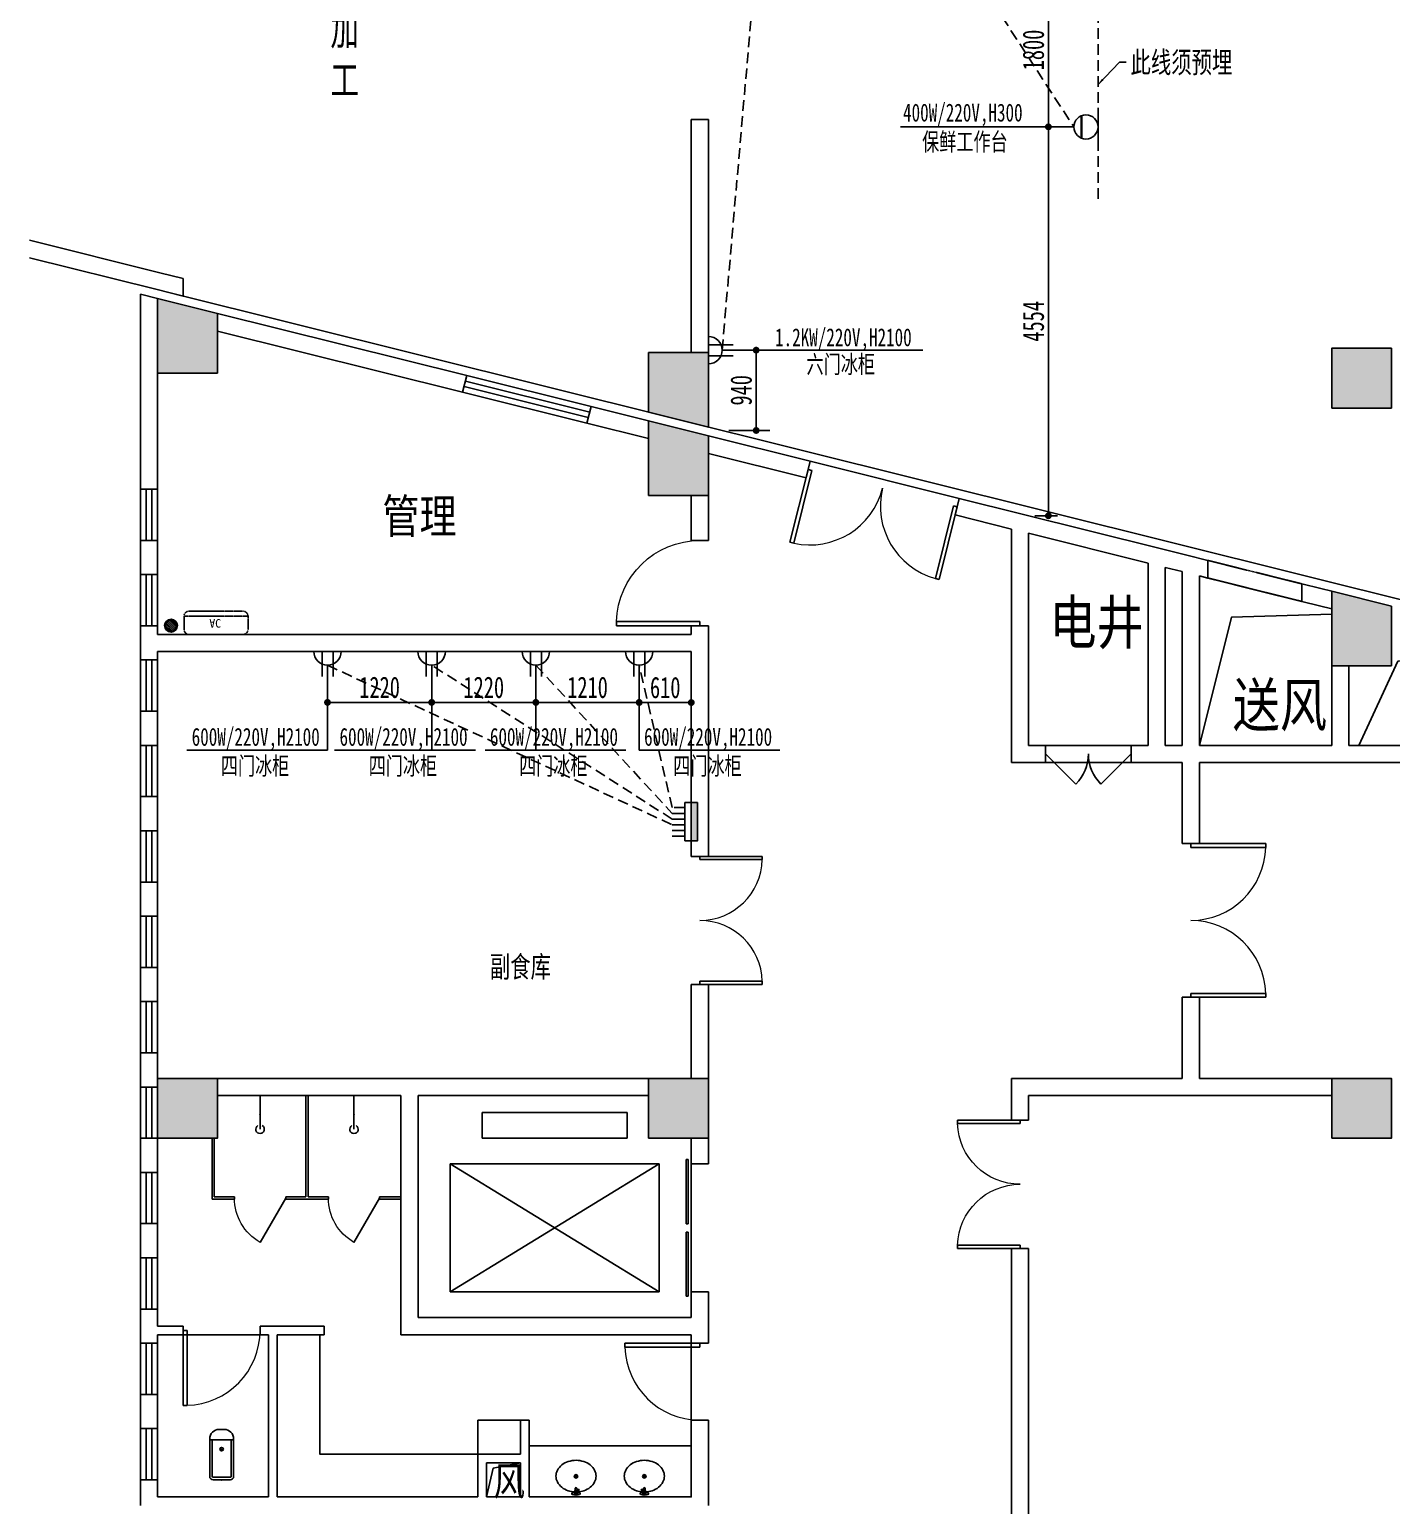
# Model space of a CAD drawing. Header units: inches. Extents: x -584 to 1446124, y -108140 to 99637.
# Drawn here: x 1331834 to 1347784, y 48579 to 65862 of the extents above; entities that cross this region are included whole.
import ezdxf

# ---------------------------------------------------------------- set-up
doc = ezdxf.new("R2010")
doc.units = ezdxf.units.IN
doc.header["$MEASUREMENT"] = 0
doc.linetypes.add('DASH', pattern=[0.35, 0.25, -0.1])
doc.linetypes.add('HIDDEN', pattern=[0.375, 0.25, -0.125])
for name, color, linetype in [('0-空调出屋面', 41, 'Continuous'), ('COLUMN', 6, 'Continuous'), ('EVTR', 2, 'Continuous'), ('LATRINE', 6, 'Continuous'), ('LVTRY', 6, 'Continuous'), ('PUB_HATCH', 8, 'Continuous'), ('PUB_TEXT', 151, 'Continuous'), ('STAIR', 6, 'Continuous'), ('WALL', 7, 'Continuous'), ('WINDOW', 3, 'Continuous'), ('供排水', 4, 'Continuous'), ('电位', 1, 'Continuous'), ('空调', 205, 'Continuous')]:
    doc.layers.add(name, color=color, linetype=linetype)
doc.styles.add('_TCH_DIM', font='stylu.ttf')
doc.styles.add('HZ-1', font='MingLiU.ttf', dxfattribs={"width": 0.8})
doc.styles.get("Standard").update_dxf_attribs({"font": '', "width": 0.7, "height": 250})
doc.styles.add('STYLE4', font='', dxfattribs={"width": 0.7, "height": 180})
doc.styles.get('Standard').set_extended_font_data('NSimSun')
doc.styles.get('STYLE4').set_extended_font_data('NSimSun')
doc.dimstyles.new('电路', dxfattribs={"dimscale": 80, "dimtxt": 2.5, "dimasz": 1, "dimexe": 2, "dimexo": 1, "dimtad": 1, "dimdec": 0, "dimtxsty": 'Standard', "dimblk": 'DOT', "dimcen": 1, "dimclrd": 6, "dimclre": 6, "dimclrt": 6, "dimadec": 0, "dimazin": 0, "dimtfac": 1, "dimtdec": 0, "dimtmove": 0, "dimatfit": 3, "dimfxl": 0, "dimarcsym": 0})

# ---------------------------------------------------------------- blocks, each defined once
blk = doc.blocks.new('fgjhgjghkgk')
at = {"layer": '空调', "linetype": 'DASH', "ltscale": 0.3}
for p, q in [((124108, 467971), (124108, 468601)), ((124168, 468661), (124320, 468661)), ((124320, 468661), (124320, 467911)), ((124380, 468601), (124380, 467971)), ((124320, 467911), (124168, 467911))]:
    blk.add_line(p, q, dxfattribs=at)
for centre, start, end in [((124168, 468601), 90, 180), ((124320, 468601), 0, 90), ((124168, 467971), 180, 270), ((124320, 467971), 270, 0)]:
    blk.add_arc(centre, 60, start, end, dxfattribs=at)
at = {"layer": '空调', "linetype": 'DASH', "ltscale": 0.3, "style": 'HZ-1', "text_generation_flag": 4}
blk.add_text('AC', height=100, rotation=270, dxfattribs=at).set_placement((124287, 468364))
blk = doc.blocks.new('_FZH')
at = {"layer": 'WALL'}
blk.add_lwpolyline([(-0.5, -0.5), (0.5, -0.5), (0.5, 0.5), (-0.5, 0.5)], close=True, dxfattribs=at)
blk.add_solid([(-0.5, -0.5), (0.5, -0.5), (-0.5, 0.5), (0.5, 0.5)], dxfattribs=at)
blk = doc.blocks.new('$DorLib2D$00000002')
for p, q in [((-0.5, 0), (-0.5, 0.4875)), ((-0.475, 0.4875), (-0.5, 0.4875)), ((-0.475, 0), (-0.475, 0.4875)), ((0.475, 0), (0.475, 0.4875)), ((0.475, 0.4875), (0.5, 0.4875)), ((0.5, 0), (0.5, 0.4875)), ((-0.5, 0), (-0.475, 0)), ((0.5, 0), (0.475, 0))]:
    blk.add_line(p, q)
at = {"lineweight": 13}
for centre, start, end in [((-0.4875, 0), 0, 88.53072), ((0.4875, 0), 91.46928, 180)]:
    blk.add_arc(centre, 0.4875, start, end, dxfattribs=at)
blk = doc.blocks.new('$DorLib2D$00000116')
at = {"color": 0}
for p, q in [((-0.5, 0), (-0.146, 0.354)), ((0.5, 0), (0.146, 0.354))]:
    blk.add_line(p, q, dxfattribs=at)
for centre, start, end in [((-0.5, 0), 0, 45), ((0.5, 0), 135, 180)]:
    blk.add_arc(centre, 0.5, start, end, dxfattribs=at)
blk = doc.blocks.new('$TCHSYS$WIN2D')
for p, q in [((-0.5, 0.5), (0.5, 0.5)), ((-0.5, 0.5), (-0.5, -0.5)), ((0.5, 0.5), (0.5, -0.5)), ((0.5, 0.167), (-0.5, 0.167)), ((0.5, -0.167), (-0.5, -0.167)), ((-0.5, -0.5), (0.5, -0.5))]:
    blk.add_line(p, q)
blk = doc.blocks.new('$DORLIB2D$00000127')
at = {"color": 0}
for points in [[(-0.533, 0.795), (-0.533, 0.69)], [(-0.033, 0.795), (-0.533, 0.795)], [(-0.033, 0.795), (-0.033, 0.69)], [(0.533, 0.795), (0.033, 0.795)], [(0.033, 0.795), (0.033, 0.69)], [(0.533, 0.795), (0.533, 0.69)], [(-0.033, 0.69), (-0.533, 0.69)], [(0.533, 0.69), (0.033, 0.69)], [(0.5, 0.5), (-0.5, 0.5)]]:
    blk.add_lwpolyline(points, dxfattribs=at)
blk = doc.blocks.new('$DorLib2D$00000001')
for p, q in [((0.45, 0.975), (0.5, 0.975)), ((0.45, 0), (0.45, 0.975)), ((0.5, 0), (0.5, 0.975)), ((0.5, 0), (0.45, 0))]:
    blk.add_line(p, q)
at = {"lineweight": 13}
blk.add_arc((0.475, 0), 0.975, 91.4693, 180, dxfattribs=at)
blk = doc.blocks.new('$lvtry$00000194')
at = {"color": 0}
for p, q in [((-17, -27), (-17, -17)), ((17, -27), (17, -17))]:
    blk.add_line(p, q, dxfattribs=at)
blk.add_lwpolyline([(14, -39, -0.067374), (92, -53, -0.088152), (166, -93, -0.105269), (218, -155, -0.121685), (235, -224, -0.121685), (218, -292, -0.105269), (166, -355, -0.088152), (92, -394, -0.078966), (0, -409, -0.078966), (-92, -394, -0.088152), (-166, -355, -0.105269), (-218, -292, -0.121685), (-235, -224, -0.121685), (-218, -155, -0.105269), (-166, -93, -0.088152), (-92, -53, -0.059935), (-23, -40, -0.059935)], format="xyb", dxfattribs=at)
for centre, radius in [((0, -27), 16.7), ((0, -221), 20), ((0, -221), 15)]:
    blk.add_circle(centre, radius, dxfattribs=at)
for centre, radius, start, end in [((0, -17), 16.7, 0, 180), ((-40, -17), 10.1, 106.6096, 258.1648), ((-64, 250), 259, 274.7069, 282.3732), ((-75, -197), 173, 71.36, 79.1873), ((-29, -63), 6.77, 155.344, 308.3224), ((-171, 35), 166, 324.8411, 338.1337), ((-171, 35), 170, 324.8411, 331.3523), ((-29, -63), 3.37, 155.344, 308.3224), ((100, -178), 170, 132.3141, 138.8253), ((100, -178), 166, 125.5327, 138.8253), ((-12, -42), 10.6, 201.8924, 261.774), ((-381, -99), 372, 2.3982, 6.7627), ((0, -80), 9.9, 201.7837, 338.2163), ((64, 250), 259, 257.6268, 265.2931), ((381, -99), 372, 170.1008, 177.6018), ((75, -197), 173, 100.8127, 110.4191), ((40, -17), 10.1, 281.8352, 73.3904)]:
    blk.add_arc(centre, radius, start, end, dxfattribs=at)
for p in [(0, -27), (0, -221)]:
    blk.add_point(p, dxfattribs=at)
blk = doc.blocks.new('$lvtry$00000168')
at = {"color": 0}
blk.add_line((0, 0), (0, -395), dxfattribs=at)
blk.add_arc((0, -395), 50, 121.0332, 58.9668, dxfattribs=at)
for p in [(0, 0), (0, -223)]:
    blk.add_point(p, dxfattribs=at)
blk = doc.blocks.new('$TCHSYS$APDOOR2D')
blk.add_line((0.5, 0), (0, 0.866))
at = {"lineweight": 13}
blk.add_arc((0.5, 0), 1, 120, 180, dxfattribs=at)
blk = doc.blocks.new('$lvtry$00000200')
at = {"color": 0}
for p, q in [((-110, -40, 0), (-110, -470, 0)), ((100, -30, 0), (-100, -30, 0)), ((110, -470, 0), (110, -40, 0))]:
    blk.add_line(p, q, dxfattribs=at)
at = {"color": 0, "elevation": 0}
blk.add_lwpolyline([(100, 0), (-100, 0, 0.414214), (-140, -40), (-140, -480, 0.414214), (-30, -590), (30, -590, 0.414214), (140, -480), (140, -40, 0.414214)], format="xyb", close=True, dxfattribs=at)
blk.add_lwpolyline([(140, -470), (-140, -470)], dxfattribs=at)
at = {"color": 0}
blk.add_circle((0, -359, 0), 20, dxfattribs=at)
for centre, start, end in [((-100, -40, 0), 90, 180), ((100, -40, 0), 0, 90)]:
    blk.add_arc(centre, 10, start, end, dxfattribs=at)
for p in [(0, 0), (0, -359, 0)]:
    blk.add_point(p, dxfattribs=at)
blk = doc.blocks.new('A$C383973DD')
at = {"layer": '电位'}
for p, q in [((0, 0), (0, 503)), ((292, 316), (0, 316)), ((292, 187), (0, 187))]:
    blk.add_line(p, q, dxfattribs=at)
blk.add_arc((0, 252), 161, 270, 90, dxfattribs=at)
blk = doc.blocks.new('A$C7F97516A')
at = {"layer": '电位', "color": 4, "xscale": -1}
blk.add_blockref('A$C383973DD', (292, 0), dxfattribs=at)
blk = doc.blocks.new('A$C624B2101')
at = {"rotation": 180}
blk.add_blockref('A$C7F97516A', (292, 503), dxfattribs=at)
blk = doc.blocks.new('A$C76033D9E')
at = {"layer": '电位', "rotation": 180}
blk.add_blockref('A$C624B2101', (292, 503), dxfattribs=at)
blk = doc.blocks.new('A$C748C3124')
at = {"layer": '电位', "rotation": 90}
blk.add_blockref('A$C76033D9E', (503, 0), dxfattribs=at)
blk = doc.blocks.new('A$C42B0259F')
at = {"layer": '电位', "ltscale": 5, "xscale": -1, "rotation": 180}
blk.add_blockref('A$C748C3124', (0, 292), dxfattribs=at)
blk = doc.blocks.new('A$C46FF7360')
at = {"layer": '供排水', "color": 1, "rotation": 270}
blk.add_blockref('A$C42B0259F', (0, 503), dxfattribs=at)
blk = doc.blocks.new('A$C2916719F')
at = {"layer": '电位', "linetype": 'ByBlock', "rotation": 180}
blk.add_blockref('A$C46FF7360', (292, 503), dxfattribs=at)
blk = doc.blocks.new('A$C03132E9D')
at = {"layer": '电位', "linetype": 'ByBlock', "rotation": 270}
blk.add_blockref('A$C2916719F', (0, 292), dxfattribs=at)
blk = doc.blocks.new('A$C6B0667CD')
at = {"layer": '电位', "rotation": 89.99999999999999}
blk.add_blockref('A$C03132E9D', (292, 0), dxfattribs=at)
blk = doc.blocks.new('A$C1DA46B52')
at = {"layer": '电位', "xscale": -1, "rotation": 180}
blk.add_blockref('A$C6B0667CD', (0, 503), dxfattribs=at)
blk = doc.blocks.new('A$C30686D04')
at = {"layer": 'WALL', "color": 5, "rotation": 90}
blk.add_blockref('A$C1DA46B52', (503, 0), dxfattribs=at)
blk = doc.blocks.new('A$C10C2449B')
at = {"layer": 'WALL', "color": 5, "rotation": 90}
blk.add_blockref('A$C30686D04', (292, 0), dxfattribs=at)
blk = doc.blocks.new('A$C50093F6F')
at = {"layer": '电位', "rotation": 270}
blk.add_blockref('A$C10C2449B', (0, 292), dxfattribs=at)
blk = doc.blocks.new('A$C5F826928')
at = {"layer": '电位', "rotation": 270}
blk.add_blockref('A$C50093F6F', (0, 503), dxfattribs=at)
blk = doc.blocks.new('_DOT')
at = {"color": 0, "linetype": 'ByBlock'}
blk.add_line((-0.5, 0), (-1, 0), dxfattribs=at)
at = {"color": 0, "linetype": 'ByBlock', "const_width": 0.5}
blk.add_lwpolyline([(-0.25, 0, 1), (0.25, 0, 1)], format="xyb", close=True, dxfattribs=at)
blk = doc.blocks.new('*D517')
at = {"layer": 'Defpoints', "color": 0, "transparency": 16777216}
for p in [(1335324, 58418), (1336544, 58418), (1336544, 57983)]:
    blk.add_point(p, dxfattribs=at)
at = {"layer": '电位', "color": 6, "lineweight": -2, "transparency": 16777216}
for p, q in [((1335324, 58338), (1335324, 57823)), ((1336544, 58338), (1336544, 57823)), ((1335404, 57983), (1336464, 57983))]:
    blk.add_line(p, q, dxfattribs=at)
at = {"layer": '电位', "color": 6, "lineweight": -2, "transparency": 16777216, "xscale": 80, "yscale": 80, "zscale": 80, "rotation": 180}
blk.add_blockref('_DOT', (1335324, 57983), dxfattribs=at)
at = {"layer": '电位', "color": 6, "lineweight": -2, "transparency": 16777216, "xscale": 80, "yscale": 80, "zscale": 80}
blk.add_blockref('_DOT', (1336544, 57983), dxfattribs=at)
at = {"layer": '电位', "color": 6, "transparency": 16777216, "insert": (1335934, 58158), "char_height": 250, "attachment_point": 5}
blk.add_mtext('1220', dxfattribs=at)
blk = doc.blocks.new('*D518')
at = {"layer": 'Defpoints', "color": 0, "transparency": 16777216}
for p in [(1336544, 58418), (1337764, 58418), (1337764, 57983)]:
    blk.add_point(p, dxfattribs=at)
at = {"layer": '电位', "color": 6, "lineweight": -2, "transparency": 16777216}
for p, q in [((1336544, 58338), (1336544, 57823)), ((1337764, 58338), (1337764, 57823)), ((1336624, 57983), (1337684, 57983))]:
    blk.add_line(p, q, dxfattribs=at)
at = {"layer": '电位', "color": 6, "lineweight": -2, "transparency": 16777216, "xscale": 80, "yscale": 80, "zscale": 80, "rotation": 180}
blk.add_blockref('_DOT', (1336544, 57983), dxfattribs=at)
at = {"layer": '电位', "color": 6, "lineweight": -2, "transparency": 16777216, "xscale": 80, "yscale": 80, "zscale": 80}
blk.add_blockref('_DOT', (1337764, 57983), dxfattribs=at)
at = {"layer": '电位', "color": 6, "transparency": 16777216, "insert": (1337154, 58158), "char_height": 250, "attachment_point": 5}
blk.add_mtext('1220', dxfattribs=at)
blk = doc.blocks.new('*D519')
at = {"layer": 'Defpoints', "color": 0, "transparency": 16777216}
for p in [(1337764, 58418), (1338974, 58418), (1338974, 57983)]:
    blk.add_point(p, dxfattribs=at)
at = {"layer": '电位', "color": 6, "lineweight": -2, "transparency": 16777216}
for p, q in [((1337764, 58338), (1337764, 57823)), ((1338974, 58338), (1338974, 57823)), ((1337844, 57983), (1338894, 57983))]:
    blk.add_line(p, q, dxfattribs=at)
at = {"layer": '电位', "color": 6, "lineweight": -2, "transparency": 16777216, "xscale": 80, "yscale": 80, "zscale": 80, "rotation": 180}
blk.add_blockref('_DOT', (1337764, 57983), dxfattribs=at)
at = {"layer": '电位', "color": 6, "lineweight": -2, "transparency": 16777216, "xscale": 80, "yscale": 80, "zscale": 80}
blk.add_blockref('_DOT', (1338974, 57983), dxfattribs=at)
at = {"layer": '电位', "color": 6, "transparency": 16777216, "insert": (1338369, 58158), "char_height": 250, "attachment_point": 5}
blk.add_mtext('1210', dxfattribs=at)
blk = doc.blocks.new('*D520')
at = {"layer": 'Defpoints', "color": 0, "transparency": 16777216}
for p in [(1338974, 58418), (1339584, 58404), (1339584, 57981)]:
    blk.add_point(p, dxfattribs=at)
at = {"layer": '电位', "color": 6, "lineweight": -2, "transparency": 16777216}
for p, q in [((1338974, 58338), (1338974, 57821)), ((1339584, 58324), (1339584, 57821)), ((1339054, 57981), (1339504, 57981))]:
    blk.add_line(p, q, dxfattribs=at)
at = {"layer": '电位', "color": 6, "lineweight": -2, "transparency": 16777216, "xscale": 80, "yscale": 80, "zscale": 80, "rotation": 180}
blk.add_blockref('_DOT', (1338974, 57981), dxfattribs=at)
at = {"layer": '电位', "color": 6, "lineweight": -2, "transparency": 16777216, "xscale": 80, "yscale": 80, "zscale": 80}
blk.add_blockref('_DOT', (1339584, 57981), dxfattribs=at)
at = {"layer": '电位', "color": 6, "transparency": 16777216, "insert": (1339279, 58156), "char_height": 250, "attachment_point": 5}
blk.add_mtext('610', dxfattribs=at)
blk = doc.blocks.new('A$C3BCC7316')
at = {"layer": '电位'}
for p, q in [((99, 215), (404, 215)), ((104, 226), (399, 226)), ((0, 0), (503, 0))]:
    blk.add_line(p, q, dxfattribs=at)
blk.add_circle((252, 161), 161, dxfattribs=at)
blk = doc.blocks.new('*D535')
at = {"layer": 'Defpoints', "color": 0, "transparency": 16777216}
for p in [(1343766, 64722), (1343952, 64722), (1343952, 60168)]:
    blk.add_point(p, dxfattribs=at)
at = {"layer": '电位', "color": 6, "lineweight": -2, "transparency": 16777216}
for p, q in [((1343872, 64722), (1343606, 64722)), ((1343766, 60248), (1343766, 64642)), ((1343872, 60168), (1343606, 60168))]:
    blk.add_line(p, q, dxfattribs=at)
at = {"layer": '电位', "color": 6, "lineweight": -2, "transparency": 16777216, "xscale": 80, "yscale": 80, "zscale": 80}
for p, rotation in [((1343766, 64722), 90), ((1343766, 60168), 270)]:
    blk.add_blockref('_DOT', p, dxfattribs=dict(at, rotation=rotation))
at = {"layer": '电位', "color": 6, "transparency": 16777216, "insert": (1343591, 62445), "char_height": 250, "attachment_point": 5, "rotation": 90}
blk.add_mtext('4554', dxfattribs=at)
blk = doc.blocks.new('*D536')
at = {"layer": 'Defpoints', "color": 0, "transparency": 16777216}
for p in [(1343766, 66522), (1344063, 66522), (1343952, 64722)]:
    blk.add_point(p, dxfattribs=at)
at = {"layer": '电位', "color": 6, "lineweight": -2, "transparency": 16777216}
for p, q in [((1343983, 66522), (1343606, 66522)), ((1343766, 64802), (1343766, 66442)), ((1343872, 64722), (1343606, 64722))]:
    blk.add_line(p, q, dxfattribs=at)
at = {"layer": '电位', "color": 6, "lineweight": -2, "transparency": 16777216, "xscale": 80, "yscale": 80, "zscale": 80}
for p, rotation in [((1343766, 66522), 90), ((1343766, 64722), 270)]:
    blk.add_blockref('_DOT', p, dxfattribs=dict(at, rotation=rotation))
at = {"layer": '电位', "color": 6, "transparency": 16777216, "insert": (1343591, 65622), "char_height": 250, "attachment_point": 5, "rotation": 90}
blk.add_mtext('1800', dxfattribs=at)
blk = doc.blocks.new('*D546')
at = {"layer": 'Defpoints', "color": 0, "transparency": 16777216}
for p in [(1339946, 62107), (1339945, 61167), (1340344, 61167)]:
    blk.add_point(p, dxfattribs=at)
at = {"layer": '电位', "color": 6, "lineweight": -2, "transparency": 16777216}
for p, q in [((1340026, 62107), (1340504, 62107)), ((1340344, 62027), (1340344, 61247)), ((1340025, 61167), (1340504, 61167))]:
    blk.add_line(p, q, dxfattribs=at)
at = {"layer": '电位', "color": 6, "lineweight": -2, "transparency": 16777216, "xscale": 80, "yscale": 80, "zscale": 80}
for p, rotation in [((1340344, 62107), 90), ((1340344, 61167), 270)]:
    blk.add_blockref('_DOT', p, dxfattribs=dict(at, rotation=rotation))
at = {"layer": '电位', "color": 6, "transparency": 16777216, "insert": (1340169, 61637), "char_height": 250, "attachment_point": 5, "rotation": 90}
blk.add_mtext('940', dxfattribs=at)

msp = doc.modelspace()

# ---------------------------------------------------------------- hatches: boundary and pattern name
at = {"layer": '0-空调出屋面'}
h = msp.add_hatch(dxfattribs=at)
h.set_pattern_fill('ANSI31', color=256, scale=10, style=0)
h.set_pattern_definition([(315, (1333426.93, 58946.44), (-11.2253, -11.2253), [])])
h.paths.add_polyline_path([(1333426.9, 58881.4, -1), (1333556.9, 58881.4, -1)])
at = {"layer": 'PUB_HATCH'}
for points in [[(1333334.2, 61837.5), (1334034.2, 61837.5), (1334034.2, 62537.5), (1333334.2, 62712.1)], [(1339784.2, 62081.5), (1339084.2, 62081.5), (1339084.2, 61381.5), (1339784.2, 61206.9)], [(1339084.5, 60403.9), (1339784.5, 60403.9), (1339784.5, 61103.8), (1339084.5, 61278.3)], [(1347084.2, 58409.3), (1347784.2, 58409.3), (1347784.2, 59109.3), (1347084.2, 59283.8)]]:
    msp.add_hatch(color=256, dxfattribs=at).paths.add_polyline_path(points)
at = {"layer": '电位'}
msp.add_hatch(color=256, dxfattribs=at).paths.add_polyline_path([(1339584.2, 56809.4), (1339584.2, 56363.7), (1339658.5, 56363.7), (1339658.5, 56809.4)])

# ---------------------------------------------------------------- linework, layer by layer
for points in [[(1347084.2, 59015.3), (1345910.5, 58979.9), (1345534.2, 57479.5)], [(1347401.5, 57479.5), (1347859, 58465.6), (1348899.8, 58625)], [(1337584.2, 49079.5), (1337262.7, 49016.2), (1337184.2, 48679.5)]]:
    msp.add_lwpolyline(points)
at = {"layer": '0-空调出屋面'}
for radius in [75, 65]:
    msp.add_circle((1333491.9, 58881.4), radius, dxfattribs=at)
at = {"layer": 'COLUMN'}
for p, q in [((1333634.2, 62946.4), (1333360.9, 63014.6)), ((1333634.2, 62740.3), (1333634.2, 62946.4)), ((1333312.6, 62820.5), (1333634.2, 62740.3)), ((1334034.2, 62537.5), (1333334.2, 62712.1)), ((1333334.2, 62712.1), (1333334.2, 61837.5)), ((1334034.2, 61837.5), (1334034.2, 62537.5)), ((1339784.2, 62081.5), (1339084.2, 62081.5)), ((1339084.2, 62081.5), (1339084.2, 61381.5)), ((1339784.2, 61206.9), (1339784.2, 62081.5)), ((1333334.2, 61837.5), (1334034.2, 61837.5)), ((1339084.2, 61381.5), (1339784.2, 61206.9)), ((1339784.5, 61103.8), (1339084.5, 61278.3)), ((1339084.5, 61278.3), (1339084.5, 60403.9)), ((1339784.5, 60403.9), (1339784.5, 61103.8)), ((1339084.5, 60403.9), (1339784.5, 60403.9)), ((1345634.2, 59645.3), (1345386.9, 59707)), ((1345634.2, 59439.2), (1345634.2, 59645.3)), ((1345534.2, 59464.1), (1345634.2, 59439.2)), ((1346955.1, 59316), (1346734.2, 59371.1)), ((1346734.2, 59371.1), (1346734.2, 59164.9)), ((1347784.2, 59109.3), (1347084.2, 59283.8)), ((1347084.2, 59283.8), (1347084.2, 58409.3)), ((1346734.2, 59164.9), (1346943.1, 59112.9)), ((1347784.2, 58409.3), (1347784.2, 59109.3)), ((1347084.2, 58409.3), (1347784.2, 58409.3))]:
    msp.add_line(p, q, dxfattribs=at)
at = {"layer": 'COLUMN', "linetype": 'DASH'}
for p, q in [((1345634.2, 59645.3), (1346734.2, 59371.1)), ((1346734.2, 59164.9), (1345634.2, 59439.2))]:
    msp.add_line(p, q, dxfattribs=at)
at = {"layer": 'EVTR'}
for p, q in [((1337134.2, 52879.5), (1337134.2, 53179.5)), ((1337134.2, 53179.5), (1338834.2, 53179.5)), ((1338834.2, 53179.5), (1338834.2, 52879.5)), ((1338834.2, 52879.5), (1337134.2, 52879.5)), ((1336759.2, 51079.5), (1336759.2, 52579.5)), ((1336759.2, 52579.5), (1339209.2, 52579.5)), ((1339209.2, 52579.5), (1336759.2, 51079.5)), ((1339209.2, 51079.5), (1336759.2, 52579.5)), ((1339209.2, 52579.5), (1339209.2, 51079.5)), ((1339209.2, 51079.5), (1336759.2, 51079.5))]:
    msp.add_line(p, q, dxfattribs=at)
at = {"layer": 'LATRINE'}
for p, q in [((1335071.7, 53379.5), (1335071.7, 52192)), ((1335096.7, 53379.5), (1335071.7, 53379.5)), ((1335096.7, 53379.5), (1335096.7, 52192)), ((1333971.7, 52879.5), (1333971.7, 52167)), ((1333996.7, 52879.5), (1333996.7, 52192)), ((1333971.7, 52167), (1334234.2, 52167)), ((1334234.2, 52192), (1333996.7, 52192)), ((1334234.2, 52167), (1334234.2, 52192)), ((1335071.7, 52192), (1334834.2, 52192)), ((1334834.2, 52192), (1334834.2, 52167)), ((1334834.2, 52167), (1335084.2, 52167)), ((1335084.2, 52167), (1335334.2, 52167)), ((1335334.2, 52192), (1335096.7, 52192)), ((1335334.2, 52167), (1335334.2, 52192)), ((1336184.2, 52192), (1335934.2, 52192)), ((1335934.2, 52192), (1335934.2, 52167)), ((1335934.2, 52167), (1336184.2, 52167)), ((1336184.2, 52167), (1336184.2, 52192))]:
    msp.add_line(p, q, dxfattribs=at)
at = {"layer": 'LVTRY'}
msp.add_line((1337584.2, 49579.5), (1337084.2, 49579.5), dxfattribs=at)
msp.add_lwpolyline([(1335234.2, 50579.5), (1335234.2, 49179.5), (1337084.2, 49179.5), (1337084.2, 49579.5)], dxfattribs=at)
msp.add_lwpolyline([(1337684.2, 48679.5), (1339584.2, 48679.5), (1339584.2, 49279.5), (1337684.2, 49279.5)], close=True, dxfattribs=at)
at = {"layer": 'STAIR', "color": 8, "ltscale": 3}
msp.add_line((1333482.6, 62778.1), (1355434.2, 57305), dxfattribs=at)
at = {"layer": 'WALL'}
for p, q in [((1339584.2, 64806.7), (1339584.2, 62081.5)), ((1339584.2, 64806.7), (1339784.2, 64806.7)), ((1339784.2, 64806.7), (1339784.2, 62081.5)), ((1331834.2, 63395.2), (1333360.9, 63014.6)), ((1331834.2, 63189.1), (1333312.6, 62820.5)), ((1333334.2, 62712.1), (1333134.2, 62761.9)), ((1333134.2, 62761.9), (1333134.2, 60479.5)), ((1333334.2, 60479.5), (1333334.2, 62505.9)), ((1336955.1, 61809.3), (1334034.2, 62537.5)), ((1334034.2, 62331.4), (1336906.7, 61615.2)), ((1336906.7, 61615.2), (1336955.1, 61809.3)), ((1338410.5, 61446.4), (1338362.1, 61252.3)), ((1339084.5, 61278.3), (1338410.5, 61446.4)), ((1338362.1, 61252.3), (1339084.5, 61072.2)), ((1340976, 60806.7), (1339784.5, 61103.8)), ((1339784.5, 60897.7), (1340927.7, 60612.7)), ((1340927.7, 60612.7), (1340976, 60806.7)), ((1333134.2, 60479.5), (1333334.2, 60479.5)), ((1339584.2, 60403.9), (1339584.2, 59879.5)), ((1339784.2, 59879.5), (1339784.2, 60403.9)), ((1342722.6, 60371.3), (1342674.2, 60177.2)), ((1343458.4, 60187.8), (1342722.6, 60371.3)), ((1342674.2, 60177.2), (1343334.2, 60012.7)), ((1345058.4, 59788.9), (1343458.4, 60187.8)), ((1343334.2, 60012.7), (1343334.2, 57279.5)), ((1333334.2, 59879.5), (1333134.2, 59879.5)), ((1333134.2, 59879.5), (1333134.2, 59479.5)), ((1333334.2, 59479.5), (1333334.2, 59879.5)), ((1339584.2, 59879.5), (1339784.2, 59879.5)), ((1343534.2, 59962.8), (1343534.2, 57479.5)), ((1344934.2, 59613.7), (1343534.2, 59962.8)), ((1345386.9, 59707), (1345058.4, 59788.9)), ((1333134.2, 59479.5), (1333334.2, 59479.5)), ((1344934.2, 59613.7), (1344934.2, 57479.5)), ((1345134.2, 59563.9), (1345134.2, 57479.5)), ((1345334.2, 59514), (1345134.2, 59563.9)), ((1345334.2, 59514), (1345334.2, 57479.5)), ((1345534.2, 59464.1), (1345534.2, 57479.5)), ((1347084.2, 59283.8), (1346955.1, 59316)), ((1347084.2, 59077.7), (1346943.1, 59112.9)), ((1333334.2, 58879.5), (1333134.2, 58879.5)), ((1333134.2, 58879.5), (1333134.2, 58679.5)), ((1333334.2, 58779.5), (1333334.2, 58879.5)), ((1339584.2, 58779.5), (1333334.2, 58779.5)), ((1339784.2, 58879.5), (1339584.2, 58879.5)), ((1339584.2, 58879.5), (1339584.2, 58779.5)), ((1339784.2, 58679.5), (1339784.2, 58879.5)), ((1333134.2, 58679.5), (1333134.2, 58479.5)), ((1339784.2, 56179.5), (1339784.2, 58679.5)), ((1333134.2, 58479.5), (1333334.2, 58479.5)), ((1339584.2, 58579.5), (1333334.2, 58579.5)), ((1333334.2, 58479.5), (1333334.2, 58579.5)), ((1339584.2, 58579.5), (1339584.2, 56179.5)), ((1347084.2, 57479.5), (1347084.2, 58409.3)), ((1347284.2, 57479.5), (1347284.2, 58409.3)), ((1333334.2, 57879.5), (1333134.2, 57879.5)), ((1333134.2, 57879.5), (1333134.2, 57479.5)), ((1333334.2, 57479.5), (1333334.2, 57879.5)), ((1333134.2, 57479.5), (1333334.2, 57479.5)), ((1343734.2, 57479.5), (1343534.2, 57479.5)), ((1343734.2, 57279.5), (1343734.2, 57479.5)), ((1344934.2, 57479.5), (1344734.2, 57479.5)), ((1344734.2, 57479.5), (1344734.2, 57279.5)), ((1345334.2, 57479.5), (1345134.2, 57479.5)), ((1347084.2, 57479.5), (1345534.2, 57479.5)), ((1348899.8, 57479.5), (1347284.2, 57479.5)), ((1343334.2, 57279.5), (1343734.2, 57279.5)), ((1344734.2, 57279.5), (1345034.2, 57279.5)), ((1345334.2, 57279.5), (1345034.2, 57279.5)), ((1345334.2, 57279.5), (1345334.2, 56329.5)), ((1345534.2, 56329.5), (1345534.2, 57279.5)), ((1347184.2, 57279.5), (1345534.2, 57279.5)), ((1348999.8, 57279.5), (1347184.2, 57279.5)), ((1333334.2, 56879.5), (1333134.2, 56879.5)), ((1333134.2, 56879.5), (1333134.2, 56479.5)), ((1333334.2, 56479.5), (1333334.2, 56879.5)), ((1333134.2, 56479.5), (1333334.2, 56479.5)), ((1339584.2, 56179.5), (1339784.2, 56179.5)), ((1345334.2, 56329.5), (1345534.2, 56329.5)), ((1333334.2, 55879.5), (1333134.2, 55879.5)), ((1333134.2, 55879.5), (1333134.2, 55479.5)), ((1333334.2, 55479.5), (1333334.2, 55879.5)), ((1333134.2, 55479.5), (1333334.2, 55479.5)), ((1333334.2, 54879.5), (1333134.2, 54879.5)), ((1333134.2, 54879.5), (1333134.2, 54479.5)), ((1333334.2, 54479.5), (1333334.2, 54879.5)), ((1339784.2, 54679.5), (1339584.2, 54679.5)), ((1339584.2, 54679.5), (1339584.2, 53579.5)), ((1339784.2, 53579.5), (1339784.2, 54679.5)), ((1333134.2, 54479.5), (1333334.2, 54479.5)), ((1345534.2, 54529.5), (1345334.2, 54529.5)), ((1345334.2, 54529.5), (1345334.2, 53579.5)), ((1345534.2, 53579.5), (1345534.2, 54529.5)), ((1333334.2, 53879.5), (1333134.2, 53879.5)), ((1333134.2, 53879.5), (1333134.2, 53479.5)), ((1333334.2, 53479.5), (1333334.2, 53879.5)), ((1336284.2, 53579.5), (1334034.2, 53579.5)), ((1339084.2, 53579.5), (1336284.2, 53579.5)), ((1345334.2, 53579.5), (1343334.2, 53579.5)), ((1343334.2, 53579.5), (1343334.2, 53090.1)), ((1347084.2, 53579.5), (1345534.2, 53579.5)), ((1333134.2, 53479.5), (1333334.2, 53479.5)), ((1336184.2, 53379.5), (1334034.2, 53379.5)), ((1336184.2, 50579.5), (1336184.2, 53379.5)), ((1339084.2, 53379.5), (1336384.2, 53379.5)), ((1336384.2, 50779.5), (1336384.2, 53379.5)), ((1345434.2, 53379.5), (1343534.2, 53379.5)), ((1343534.2, 53090.1), (1343534.2, 53379.5)), ((1347084.2, 53379.5), (1345434.2, 53379.5)), ((1343334.2, 53090.1), (1343534.2, 53090.1)), ((1333334.2, 52879.5), (1333134.2, 52879.5)), ((1333134.2, 52879.5), (1333134.2, 52479.5)), ((1333334.2, 52479.5), (1333334.2, 52879.5)), ((1339584.2, 52879.5), (1339584.2, 52579.5)), ((1339784.2, 52579.5), (1339784.2, 52879.5)), ((1339584.2, 52579.5), (1339784.2, 52579.5)), ((1333134.2, 52479.5), (1333334.2, 52479.5)), ((1333334.2, 51879.5), (1333134.2, 51879.5)), ((1333134.2, 51879.5), (1333134.2, 51479.5)), ((1333334.2, 51479.5), (1333334.2, 51879.5)), ((1343534.2, 51590.1), (1343334.2, 51590.1)), ((1343334.2, 51590.1), (1343334.2, 45079.5)), ((1343534.2, 45079.5), (1343534.2, 51590.1)), ((1333134.2, 51479.5), (1333334.2, 51479.5)), ((1339784.2, 51079.5), (1339584.2, 51079.5)), ((1339584.2, 51079.5), (1339584.2, 50779.5)), ((1339784.2, 50679.5), (1339784.2, 51079.5)), ((1333334.2, 50879.5), (1333134.2, 50879.5)), ((1333134.2, 50879.5), (1333134.2, 50679.5)), ((1333334.2, 50679.5), (1333334.2, 50879.5)), ((1333134.2, 50679.5), (1333134.2, 50479.5)), ((1333634.2, 50679.5), (1333334.2, 50679.5)), ((1333634.2, 50579.5), (1333634.2, 50679.5)), ((1334634.2, 50679.5), (1334534.2, 50679.5)), ((1334534.2, 50679.5), (1334534.2, 50579.5)), ((1335284.2, 50679.5), (1334634.2, 50679.5)), ((1335284.2, 50579.5), (1335284.2, 50679.5)), ((1339584.2, 50779.5), (1336384.2, 50779.5)), ((1339784.2, 50479.5), (1339784.2, 50679.5)), ((1333134.2, 50479.5), (1333334.2, 50479.5)), ((1333334.2, 50579.5), (1333634.2, 50579.5)), ((1333334.2, 50479.5), (1333334.2, 50579.5)), ((1334534.2, 50579.5), (1334634.2, 50579.5)), ((1334634.2, 48679.5), (1334634.2, 50579.5)), ((1335284.2, 50579.5), (1334734.2, 50579.5)), ((1334734.2, 48679.5), (1334734.2, 50579.5)), ((1339584.2, 50579.5), (1336184.2, 50579.5)), ((1339584.2, 50579.5), (1339584.2, 50479.5)), ((1339584.2, 50479.5), (1339784.2, 50479.5)), ((1333334.2, 49879.5), (1333134.2, 49879.5)), ((1333134.2, 49879.5), (1333134.2, 49479.5)), ((1333334.2, 49479.5), (1333334.2, 49879.5)), ((1333134.2, 49479.5), (1333334.2, 49479.5)), ((1337584.2, 49579.5), (1337584.2, 49179.5)), ((1337684.2, 49579.5), (1337584.2, 49579.5)), ((1337684.2, 49579.5), (1337684.2, 49079.5)), ((1339784.2, 49579.5), (1339584.2, 49579.5)), ((1339584.2, 49579.5), (1339584.2, 48679.5)), ((1339784.2, 48579.5), (1339784.2, 49579.5)), ((1337084.2, 49179.5), (1337584.2, 49179.5)), ((1337084.2, 49179.5), (1337084.2, 48679.5)), ((1337184.2, 49079.5), (1337584.2, 49079.5)), ((1337184.2, 49079.5), (1337184.2, 48679.5)), ((1337584.2, 49079.5), (1337584.2, 48679.5)), ((1337684.2, 49079.5), (1337684.2, 48679.5)), ((1333334.2, 48879.5), (1333134.2, 48879.5)), ((1333134.2, 48879.5), (1333134.2, 48579.5)), ((1333334.2, 48679.5), (1333334.2, 48879.5)), ((1333334.2, 48679.5), (1334634.2, 48679.5)), ((1334734.2, 48679.5), (1336134.2, 48679.5)), ((1336134.2, 48679.5), (1337084.2, 48679.5)), ((1337184.2, 48679.5), (1337584.2, 48679.5)), ((1337684.2, 48679.5), (1339584.2, 48679.5))]:
    msp.add_line(p, q, dxfattribs=at)
at = {"layer": 'WINDOW'}
for p, q in [((1342722.6, 60371.3), (1340976, 60806.7)), ((1344734.2, 57479.5), (1343734.2, 57479.5)), ((1344734.2, 57279.5), (1343734.2, 57279.5)), ((1334534.2, 50579.5), (1333634.2, 50579.5)), ((1339584.2, 49579.5), (1339584.2, 50479.5))]:
    msp.add_line(p, q, dxfattribs=at)
at = {"layer": '供排水', "color": 5, "linetype": 'HIDDEN', "ltscale": 500}
msp.add_line((1344347.3, 74877.7), (1344347.3, 63821.9), dxfattribs=at)
at = {"layer": '电位', "linetype": 'HIDDEN', "ltscale": 500}
for p, q in [((1339945.5, 62106.9), (1340611.4, 69756.3)), ((1340768.9, 69779), (1344063.3, 64721.9)), ((1335324.2, 58418.1), (1339359.8, 56549.8)), ((1339359.8, 56616.6), (1336544.2, 58418.1)), ((1337764.2, 58418.1), (1339359.8, 56683.5)), ((1339359.8, 56750.4), (1338974.2, 58418.1)), ((1339509.8, 56750.4), (1339359.8, 56750.4))]:
    msp.add_line(p, q, dxfattribs=at)
at = {"layer": '电位', "color": 4}
for p, q in [((1342033.7, 64721.9), (1344063.3, 64721.9)), ((1339945.5, 62106.9), (1342294, 62106.9)), ((1335324.2, 58418.1), (1335324.2, 57424)), ((1336544.2, 58418.1), (1336544.2, 57424)), ((1337764.2, 58418.1), (1337764.2, 57424)), ((1338974.2, 58418.1), (1338974.2, 57424)), ((1333676.2, 57424), (1335324.2, 57424)), ((1335407.6, 57424), (1337055.6, 57424)), ((1337168.8, 57424), (1338816.8, 57424)), ((1338974.2, 57424), (1340622.2, 57424))]:
    msp.add_line(p, q, dxfattribs=at)
at = {"layer": '电位'}
for p, q in [((1339584.2, 56809.4), (1339584.2, 56363.7)), ((1339509.8, 56683.5), (1339359.8, 56683.5)), ((1339509.8, 56616.6), (1339359.8, 56616.6)), ((1339509.8, 56549.8), (1339359.8, 56549.8)), ((1339509.8, 56482.9), (1339359.8, 56482.9)), ((1339509.8, 56416), (1339359.8, 56416))]:
    msp.add_line(p, q, dxfattribs=at)
msp.add_lwpolyline([(1339658.5, 56809.4), (1339509.8, 56809.4), (1339509.8, 56363.7), (1339658.5, 56363.7)], close=True, dxfattribs=at)

# ---------------------------------------------------------------- block references
at = {"layer": 'COLUMN', "xscale": 700, "yscale": 700, "zscale": 700}
for p in [(1347434.2, 61779.5), (1333684.2, 53229.5), (1339434.2, 53229.5), (1347434.2, 53229.5)]:
    msp.add_blockref('_FZH', p, dxfattribs=at)
at = {"layer": 'LATRINE', "xscale": 600, "yscale": -600, "zscale": 25}
for p in [(1334534.2, 52179.5), (1335634.2, 52179.5)]:
    msp.add_blockref('$TCHSYS$APDOOR2D', p, dxfattribs=at)
at = {"layer": 'LVTRY'}
for p in [(1334534.2, 53379.5), (1335634.2, 53379.5)]:
    msp.add_blockref('$lvtry$00000168', p, dxfattribs=at)
at = {"layer": 'LVTRY', "rotation": 180}
for name, p in [('$lvtry$00000200', (1334084.2, 48879.5)), ('$lvtry$00000194', (1338234.2, 48699.5))]:
    msp.add_blockref(name, p, dxfattribs=at)
at = {"layer": 'LVTRY', "yscale": -1}
msp.add_blockref('$lvtry$00000194', (1339034.2, 48699.5), dxfattribs=at)
at = {"layer": 'WINDOW'}
for name, p, xscale, yscale, zscale, rotation in [('$TCHSYS$WIN2D', (1337658.6, 61530.8), -1500.000000000043, -200, -1500, 165.9999999767615), ('$DorLib2D$00000002', (1341825.1, 60492), 1800.000000000102, 1800, 1800, 165.9999999767612), ('$TCHSYS$WIN2D', (1333234.2, 60179.5), -600, 200, -600, 90), ('$DorLib2D$00000001', (1339684.2, 59379.5), -1000, 1000, -1000, 90), ('$TCHSYS$WIN2D', (1333234.2, 59179.5), -600, -200, -600, 90), ('$TCHSYS$WIN2D', (1333234.2, 58179.5), -600, 200, -600, 90), ('$TCHSYS$WIN2D', (1333234.2, 57179.5), -600, -200, -600, 90), ('$DorLib2D$00000116', (1344234.2, 57379.5), 1000, 1000, 1000, 180), ('$TCHSYS$WIN2D', (1333234.2, 56179.5), -600, 200, -600, 90), ('$DorLib2D$00000002', (1339684.2, 55429.5), -1500, -1500, -1500, 90), ('$DorLib2D$00000002', (1345434.2, 55429.5), 1800, 1800, 1800, 269.999999999874), ('$TCHSYS$WIN2D', (1333234.2, 55179.5), -600, -200, -600, 90), ('$TCHSYS$WIN2D', (1333234.2, 54179.5), -600, 200, -600, 90), ('$TCHSYS$WIN2D', (1333234.2, 53179.5), -600, -200, -600, 90), ('$DorLib2D$00000002', (1343434.2, 52340.1), -1500, 1500, -1500, 89.9999999999733), ('$DORLIB2D$00000127', (1339684.2, 51829.5), 1500, 200, 1500, 90), ('$TCHSYS$WIN2D', (1333234.2, 52179.5), -600, 200, -600, 90), ('$TCHSYS$WIN2D', (1333234.2, 51179.5), -600, -200, -600, 90), ('$TCHSYS$WIN2D', (1333234.2, 50179.5), -600, 200, -600, 90), ('$DorLib2D$00000001', (1334084.2, 50629.5), 900, 900, 900, 180), ('$DorLib2D$00000001', (1339684.2, 50029.5), 900, 900, 900, 90), ('$TCHSYS$WIN2D', (1333234.2, 49179.5), -600, -200, -600, 90)]:
    msp.add_blockref(name, p, dxfattribs=dict(at, xscale=xscale, yscale=yscale, zscale=zscale, rotation=rotation))
at = {"layer": '电位', "xscale": -0.8800000001210719, "yscale": 0.8800000000046566, "zscale": 0.88, "rotation": 90}
msp.add_blockref('A$C3BCC7316', (1344347.3, 64943.2), dxfattribs=at)
at = {"layer": '电位', "xscale": -1}
msp.add_blockref('A$C5F826928', (1340075.9, 61855.4), dxfattribs=at)
at = {"layer": '电位', "rotation": 90}
for p in [(1335575.7, 58287.8), (1336795.7, 58287.8), (1338015.7, 58287.8), (1339225.7, 58287.8)]:
    msp.add_blockref('A$C5F826928', p, dxfattribs=at)
at = {"layer": '空调', "rotation": 90}
msp.add_blockref('fgjhgjghkgk', (1802304.4, -65328.9), dxfattribs=at)

# ---------------------------------------------------------------- texts
at = {"layer": 'PUB_TEXT', "width": 0.8}
msp.add_text('管理', height=398.73, dxfattribs=at).set_placement((1335966.5, 59964.1))
at = {"layer": 'PUB_TEXT', "style": '_TCH_DIM', "width": 0.8}
for s, height, p in [('电井', 506.38, (1343776.8, 58667.7)), ('送风', 506.38, (1345923.9, 57699.3)), ('风', 337.6, (1337267.7, 48695.2))]:
    msp.add_text(s, height=height, dxfattribs=at).set_placement(p)
at = {"layer": 'WALL', "attachment_point": 1}
for s, insert, char_height, width in [('{\\C0;水产加工}', (1335358.1, 67194.9), 350, 350), ('{\\C0;副食库}', (1337224.7, 55012.9), 250, 1717.697)]:
    msp.add_mtext(s, dxfattribs=dict(at, insert=insert, char_height=char_height, width=width))
at = {"layer": '供排水', "color": 6, "insert": (1344727.4, 65602.6), "char_height": 250, "attachment_point": 1}
msp.add_mtext('此线须预埋', dxfattribs=at)
at = {"layer": '电位', "color": 4, "style": 'STYLE4', "width": 0.7}
for s, rotation, p in [('400W/220V,H300', 359.98979, (1342064.2, 64784.5)), ('保鲜工作台', 359.98979, (1342287.2, 64442.5)), ('1.2KW/220V,H2100', 0.01021, (1340565.3, 62153.2)), ('六门冰柜', 0.01021, (1340933.5, 61837.3)), ('600W/220V,H2100', 359.98979, (1333733.2, 57475)), ('600W/220V,H2100', 359.98979, (1335464.6, 57475)), ('600W/220V,H2100', 359.98979, (1337225.8, 57475)), ('600W/220V,H2100', 359.98979, (1339031.2, 57475)), ('四门冰柜', 359.98979, (1334074.5, 57134.5)), ('四门冰柜', 359.98979, (1335806, 57134.5)), ('四门冰柜', 359.98979, (1337567.2, 57134.5)), ('四门冰柜', 359.98979, (1339372.5, 57134.5))]:
    msp.add_text(s, height=210, rotation=rotation, dxfattribs=at).set_placement(p)

# ---------------------------------------------------------------- dimensions: what is measured, and where the dimension line sits
at = {"layer": '电位', "color": 1}
for base, p1, p2, override, picture, middle in [((1343766.3, 66521.9), (1343952, 64721.9), (1344063.3, 66521.9), {"dimtmove": 1, "dimfxl": 6, "dimfxlon": 1}, '*D536', (1343591.3, 65621.9)), ((1343766.3, 64721.9), (1343952, 60167.8), (1343952, 64721.9), {"dimfxl": 6, "dimfxlon": 1}, '*D535', (1343591.3, 62444.8)), ((1340343.7, 61166.8), (1339945.5, 62106.9), (1339945.4, 61166.8), {"dimfxl": 6, "dimfxlon": 1}, '*D546', (1340168.7, 61636.9))]:
    dim = msp.add_linear_dim(base=base, p1=p1, p2=p2, angle=90, dimstyle='电路', override=override, dxfattribs=at)
    dim.commit()
    dim.dimension.update_dxf_attribs({"geometry": picture, "text_midpoint": middle})
for base, p1, p2, override, picture, middle in [((1336544.2, 57983.2), (1335324.2, 58418.1), (1336544.2, 58418.1), {"dimtmove": 1, "dimfxl": 6, "dimfxlon": 1}, '*D517', (1335934.2, 58158.2)), ((1337764.2, 57983.2), (1336544.2, 58418.1), (1337764.2, 58418.1), {"dimtmove": 1, "dimfxl": 6, "dimfxlon": 1}, '*D518', (1337154.2, 58158.2)), ((1338974.2, 57983.2), (1337764.2, 58418.1), (1338974.2, 58418.1), {"dimtmove": 1, "dimfxl": 6, "dimfxlon": 1}, '*D519', (1338369.2, 58158.2)), ((1339584.2, 57981), (1338974.2, 58418.1), (1339584.2, 58404), {"dimfxl": 6, "dimfxlon": 1}, '*D520', (1339279.2, 58156))]:
    dim = msp.add_linear_dim(base=base, p1=p1, p2=p2, dimstyle='电路', override=override, dxfattribs=at)
    dim.commit()
    dim.dimension.update_dxf_attribs({"geometry": picture, "text_midpoint": middle})

# ---------------------------------------------------------------- leaders
at = {"layer": '供排水', "annotation_type": 0, "has_hookline": 1, "hookline_direction": 0, "text_width": 1223.1}
msp.add_leader([(1344347.3, 65218.6), (1344597.4, 65477.6), (1344677.4, 65477.6)], dimstyle='电路', override={"dimgap": 0.625, "dimtad": 0}, dxfattribs=at)

doc.saveas('drawing.dxf')
